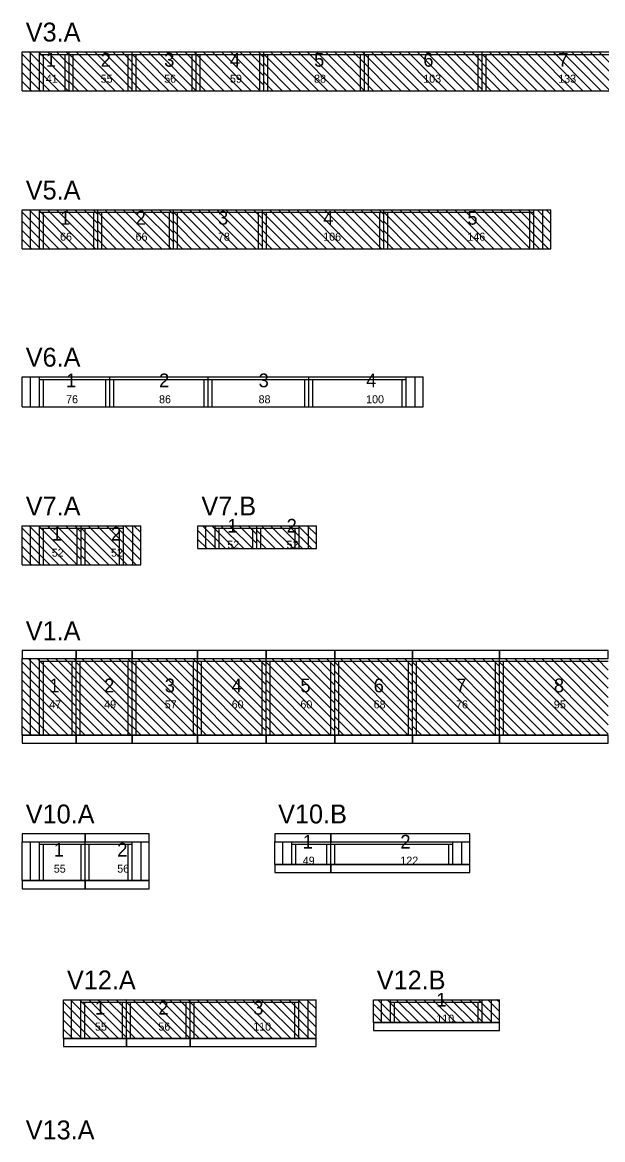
# Model space of a CAD drawing. Header units: metres. Extents: x -10 to 74425, y -2037 to 26.
# Drawn here: x 39218 to 39726, y -972 to 4 of the extents above; entities that cross this region are included whole.
import ezdxf

# ---------------------------------------------------------------- set-up
doc = ezdxf.new("R2010")
doc.units = ezdxf.units.M
doc.layers.add('VIGAS', color=7, linetype='Continuous')

msp = doc.modelspace()

# ---------------------------------------------------------------- linework, layer by layer
at = {"layer": 'VIGAS'}
for p, q in [((39218.4, -22), (39259.4, -22)), ((39218.4, -56), (39218.4, -22)), ((39250.4, -56), (39218.4, -24)), ((39258.4, -56), (39224.4, -22)), ((39225.4, -56), (39225.4, -22)), ((39259.4, -49), (39232.4, -22)), ((39233.4, -56), (39233.4, -22)), ((39233.4, -24.2), (39259.4, -24.2)), ((39236.9, -56), (39236.9, -24.2)), ((39259.4, -41), (39240.4, -22)), ((39259.4, -33), (39248.4, -22)), ((39255.9, -56), (39255.9, -24.2)), ((39259.4, -25), (39256.4, -22)), ((39259.4, -56), (39259.4, -22)), ((39259.4, -56), (39259.4, -22)), ((39259.4, -22), (39314.4, -22)), ((39259.4, -56), (39259.4, -22)), ((39259.4, -56), (39259.4, -22)), ((39259.4, -56), (39259.4, -22)), ((39291.4, -56), (39259.4, -24)), ((39259.4, -24.2), (39314.4, -24.2)), ((39262.9, -56), (39262.9, -24.2)), ((39299.4, -56), (39265.4, -22)), ((39307.4, -56), (39273.4, -22)), ((39314.4, -55), (39281.4, -22)), ((39314.4, -47), (39289.4, -22)), ((39314.4, -39), (39297.4, -22)), ((39314.4, -31), (39305.4, -22)), ((39310.9, -56), (39310.9, -24.2)), ((39314.4, -23), (39313.4, -22)), ((39314.4, -56), (39314.4, -22)), ((39314.4, -56), (39314.4, -22)), ((39314.4, -22), (39370.4, -22)), ((39314.4, -56), (39314.4, -22)), ((39314.4, -56), (39314.4, -22)), ((39314.4, -56), (39314.4, -22)), ((39346.4, -56), (39314.4, -24)), ((39314.4, -24.2), (39370.4, -24.2)), ((39317.9, -56), (39317.9, -24.2)), ((39354.4, -56), (39320.4, -22)), ((39362.4, -56), (39328.4, -22)), ((39370.4, -56), (39336.4, -22)), ((39370.4, -48), (39344.4, -22)), ((39370.4, -40), (39352.4, -22)), ((39370.4, -32), (39360.4, -22)), ((39366.9, -56), (39366.9, -24.2)), ((39370.4, -24), (39368.4, -22)), ((39370.4, -56), (39370.4, -22)), ((39370.4, -56), (39370.4, -22)), ((39370.4, -22), (39429.4, -22)), ((39370.4, -56), (39370.4, -22)), ((39370.4, -56), (39370.4, -22)), ((39370.4, -56), (39370.4, -22)), ((39402.4, -56), (39370.4, -24)), ((39370.4, -24.2), (39429.4, -24.2)), ((39373.9, -56), (39373.9, -24.2)), ((39410.4, -56), (39376.4, -22)), ((39418.4, -56), (39384.4, -22)), ((39426.4, -56), (39392.4, -22)), ((39429.4, -51), (39400.4, -22)), ((39429.4, -43), (39408.4, -22)), ((39429.4, -35), (39416.4, -22)), ((39429.4, -27), (39424.4, -22)), ((39425.9, -56), (39425.9, -24.2)), ((39429.4, -56), (39429.4, -22)), ((39429.4, -56), (39429.4, -22)), ((39429.4, -22), (39517.4, -22)), ((39429.4, -56), (39429.4, -22)), ((39429.4, -56), (39429.4, -22)), ((39429.4, -56), (39429.4, -22)), ((39461.4, -56), (39429.4, -24)), ((39429.4, -24.2), (39517.4, -24.2)), ((39432.9, -56), (39432.9, -24.2)), ((39469.4, -56), (39435.4, -22)), ((39477.4, -56), (39443.4, -22)), ((39485.4, -56), (39451.4, -22)), ((39493.4, -56), (39459.4, -22)), ((39501.4, -56), (39467.4, -22)), ((39509.4, -56), (39475.4, -22)), ((39517.4, -56), (39483.4, -22)), ((39517.4, -48), (39491.4, -22)), ((39517.4, -40), (39499.4, -22)), ((39517.4, -32), (39507.4, -22)), ((39513.9, -56), (39513.9, -24.2)), ((39517.4, -24), (39515.4, -22)), ((39517.4, -56), (39517.4, -22)), ((39517.4, -56), (39517.4, -22)), ((39517.4, -22), (39620.3, -22)), ((39517.4, -56), (39517.4, -22)), ((39517.4, -56), (39517.4, -22)), ((39517.4, -56), (39517.4, -22)), ((39549.4, -56), (39517.4, -24)), ((39517.4, -24.2), (39620.3, -24.2)), ((39520.9, -56), (39520.9, -24.2)), ((39557.4, -56), (39523.4, -22)), ((39565.4, -56), (39531.4, -22)), ((39573.4, -56), (39539.4, -22)), ((39581.4, -56), (39547.4, -22)), ((39589.4, -56), (39555.4, -22)), ((39597.4, -56), (39563.4, -22)), ((39605.4, -56), (39571.4, -22)), ((39613.4, -56), (39579.4, -22)), ((39620.3, -54.9), (39587.4, -22)), ((39620.3, -46.9), (39595.4, -22)), ((39620.3, -38.9), (39603.4, -22)), ((39620.3, -30.9), (39611.4, -22)), ((39616.8, -56), (39616.8, -24.2)), ((39620.3, -22.9), (39619.4, -22)), ((39620.3, -56), (39620.3, -22)), ((39620.3, -56), (39620.3, -22)), ((39620.3, -22), (39753.3, -22)), ((39620.3, -56), (39620.3, -22)), ((39620.3, -56), (39620.3, -22)), ((39620.3, -56), (39620.3, -22)), ((39652.3, -56), (39620.3, -24)), ((39620.3, -24.2), (39753.3, -24.2)), ((39623.8, -56), (39623.8, -24.2)), ((39660.3, -56), (39626.3, -22)), ((39668.3, -56), (39634.3, -22)), ((39676.3, -56), (39642.3, -22)), ((39684.3, -56), (39650.3, -22)), ((39692.3, -56), (39658.3, -22)), ((39700.3, -56), (39666.3, -22)), ((39708.3, -56), (39674.3, -22)), ((39716.3, -56), (39682.3, -22)), ((39724.3, -56), (39690.3, -22)), ((39732.3, -56), (39698.3, -22)), ((39740.3, -56), (39706.3, -22)), ((39748.3, -56), (39714.3, -22)), ((39753.3, -53), (39722.3, -22)), ((39242.4, -56), (39218.4, -32)), ((39283.4, -56), (39259.4, -32)), ((39338.4, -56), (39314.4, -32)), ((39394.4, -56), (39370.4, -32)), ((39453.4, -56), (39429.4, -32)), ((39541.4, -56), (39517.4, -32)), ((39644.3, -56), (39620.3, -32)), ((39234.4, -56), (39218.4, -40)), ((39226.4, -56), (39218.4, -48)), ((39275.4, -56), (39259.4, -40)), ((39267.4, -56), (39259.4, -48)), ((39330.4, -56), (39314.4, -40)), ((39322.4, -56), (39314.4, -48)), ((39386.4, -56), (39370.4, -40)), ((39378.4, -56), (39370.4, -48)), ((39445.4, -56), (39429.4, -40)), ((39437.4, -56), (39429.4, -48)), ((39533.4, -56), (39517.4, -40)), ((39525.4, -56), (39517.4, -48)), ((39636.3, -56), (39620.3, -40)), ((39628.3, -56), (39620.3, -48)), ((39218.4, -56), (39259.4, -56)), ((39218.4, -56), (39218.4, -56)), ((39233.4, -56), (39236.9, -56)), ((39255.9, -56), (39259.4, -56)), ((39259.4, -56), (39314.4, -56)), ((39259.4, -56), (39262.9, -56)), ((39259.4, -56), (39259.4, -56)), ((39310.9, -56), (39314.4, -56)), ((39314.4, -56), (39370.4, -56)), ((39314.4, -56), (39317.9, -56)), ((39314.4, -56), (39314.4, -56)), ((39366.9, -56), (39370.4, -56)), ((39370.4, -56), (39429.4, -56)), ((39370.4, -56), (39373.9, -56)), ((39370.4, -56), (39370.4, -56)), ((39425.9, -56), (39429.4, -56)), ((39429.4, -56), (39517.4, -56)), ((39429.4, -56), (39432.9, -56)), ((39429.4, -56), (39429.4, -56)), ((39513.9, -56), (39517.4, -56)), ((39517.4, -56), (39620.3, -56)), ((39517.4, -56), (39520.9, -56)), ((39517.4, -56), (39517.4, -56)), ((39616.8, -56), (39620.3, -56)), ((39620.3, -56), (39753.3, -56)), ((39620.3, -56), (39623.8, -56)), ((39620.3, -56), (39620.3, -56)), ((39218.4, -160), (39284.4, -160)), ((39218.4, -194), (39218.4, -160)), ((39250.4, -194), (39218.4, -162)), ((39258.4, -194), (39224.4, -160)), ((39225.4, -194), (39225.4, -160)), ((39266.4, -194), (39232.4, -160)), ((39233.4, -194), (39233.4, -160)), ((39233.4, -162.2), (39284.4, -162.2)), ((39236.9, -194), (39236.9, -162.2)), ((39274.4, -194), (39240.4, -160)), ((39282.4, -194), (39248.4, -160)), ((39284.4, -188), (39256.4, -160)), ((39284.4, -180), (39264.4, -160)), ((39284.4, -172), (39272.4, -160)), ((39284.4, -164), (39280.4, -160)), ((39280.9, -194), (39280.9, -162.2)), ((39284.4, -194), (39284.4, -160)), ((39284.4, -194), (39284.4, -160)), ((39284.4, -160), (39350.4, -160)), ((39284.4, -194), (39284.4, -160)), ((39284.4, -194), (39284.4, -160)), ((39284.4, -194), (39284.4, -160)), ((39316.4, -194), (39284.4, -162)), ((39284.4, -162.2), (39350.4, -162.2)), ((39287.9, -194), (39287.9, -162.2)), ((39324.4, -194), (39290.4, -160)), ((39332.4, -194), (39298.4, -160)), ((39340.4, -194), (39306.4, -160)), ((39348.4, -194), (39314.4, -160)), ((39350.4, -188), (39322.4, -160)), ((39350.4, -180), (39330.4, -160)), ((39350.4, -172), (39338.4, -160)), ((39350.4, -164), (39346.4, -160)), ((39346.9, -194), (39346.9, -162.2)), ((39350.4, -194), (39350.4, -160)), ((39350.4, -194), (39350.4, -160)), ((39350.4, -160), (39428.4, -160)), ((39350.4, -194), (39350.4, -160)), ((39350.4, -194), (39350.4, -160)), ((39350.4, -194), (39350.4, -160)), ((39382.4, -194), (39350.4, -162)), ((39350.4, -162.2), (39428.4, -162.2)), ((39353.9, -194), (39353.9, -162.2)), ((39390.4, -194), (39356.4, -160)), ((39398.4, -194), (39364.4, -160)), ((39406.4, -194), (39372.4, -160)), ((39414.4, -194), (39380.4, -160)), ((39422.4, -194), (39388.4, -160)), ((39428.4, -192), (39396.4, -160)), ((39428.4, -184), (39404.4, -160)), ((39428.4, -176), (39412.4, -160)), ((39428.4, -168), (39420.4, -160)), ((39424.9, -194), (39424.9, -162.2)), ((39428.4, -194), (39428.4, -160)), ((39428.4, -194), (39428.4, -160)), ((39428.4, -160), (39534.4, -160)), ((39428.4, -194), (39428.4, -160)), ((39428.4, -194), (39428.4, -160)), ((39428.4, -194), (39428.4, -160)), ((39428.4, -160), (39428.4, -160)), ((39460.4, -194), (39428.4, -162)), ((39428.4, -162.2), (39534.4, -162.2)), ((39431.9, -194), (39431.9, -162.2)), ((39468.4, -194), (39434.4, -160)), ((39476.4, -194), (39442.4, -160)), ((39484.4, -194), (39450.4, -160)), ((39492.4, -194), (39458.4, -160)), ((39500.4, -194), (39466.4, -160)), ((39508.4, -194), (39474.4, -160)), ((39516.4, -194), (39482.4, -160)), ((39524.4, -194), (39490.4, -160)), ((39532.4, -194), (39498.4, -160)), ((39534.4, -188), (39506.4, -160)), ((39534.4, -180), (39514.4, -160)), ((39534.4, -172), (39522.4, -160)), ((39534.4, -164), (39530.4, -160)), ((39530.9, -194), (39530.9, -162.2)), ((39534.4, -194), (39534.4, -160)), ((39534.4, -194), (39534.4, -160)), ((39534.4, -160), (39680.4, -160)), ((39534.4, -194), (39534.4, -160)), ((39534.4, -194), (39534.4, -160)), ((39534.4, -194), (39534.4, -160)), ((39566.4, -194), (39534.4, -162)), ((39534.4, -162.2), (39665.4, -162.2)), ((39537.9, -194), (39537.9, -162.2)), ((39574.4, -194), (39540.4, -160)), ((39582.4, -194), (39548.4, -160)), ((39590.4, -194), (39556.4, -160)), ((39598.4, -194), (39564.4, -160)), ((39606.4, -194), (39572.4, -160)), ((39614.4, -194), (39580.4, -160)), ((39622.4, -194), (39588.4, -160)), ((39630.4, -194), (39596.4, -160)), ((39638.4, -194), (39604.4, -160)), ((39646.4, -194), (39612.4, -160)), ((39654.4, -194), (39620.4, -160)), ((39662.4, -194), (39628.4, -160)), ((39670.4, -194), (39636.4, -160)), ((39678.4, -194), (39644.4, -160)), ((39680.4, -188), (39652.4, -160)), ((39680.4, -180), (39660.4, -160)), ((39661.9, -194), (39661.9, -162.2)), ((39665.4, -194), (39665.4, -160)), ((39680.4, -172), (39668.4, -160)), ((39673.4, -194), (39673.4, -160)), ((39680.4, -164), (39676.4, -160)), ((39680.4, -194), (39680.4, -160)), ((39242.4, -194), (39218.4, -170)), ((39308.4, -194), (39284.4, -170)), ((39374.4, -194), (39350.4, -170)), ((39452.4, -194), (39428.4, -170)), ((39558.4, -194), (39534.4, -170)), ((39234.4, -194), (39218.4, -178)), ((39300.4, -194), (39284.4, -178)), ((39366.4, -194), (39350.4, -178)), ((39444.4, -194), (39428.4, -178)), ((39550.4, -194), (39534.4, -178)), ((39226.4, -194), (39218.4, -186)), ((39218.4, -194), (39284.4, -194)), ((39218.4, -194), (39218.4, -194)), ((39233.4, -194), (39236.9, -194)), ((39280.9, -194), (39284.4, -194)), ((39292.4, -194), (39284.4, -186)), ((39284.4, -194), (39350.4, -194)), ((39284.4, -194), (39287.9, -194)), ((39284.4, -194), (39284.4, -194)), ((39346.9, -194), (39350.4, -194)), ((39358.4, -194), (39350.4, -186)), ((39350.4, -194), (39428.4, -194)), ((39350.4, -194), (39353.9, -194)), ((39350.4, -194), (39350.4, -194)), ((39424.9, -194), (39428.4, -194)), ((39436.4, -194), (39428.4, -186)), ((39428.4, -194), (39534.4, -194)), ((39428.4, -194), (39431.9, -194)), ((39428.4, -194), (39428.4, -194)), ((39530.9, -194), (39534.4, -194)), ((39542.4, -194), (39534.4, -186)), ((39534.4, -194), (39680.4, -194)), ((39534.4, -194), (39537.9, -194)), ((39534.4, -194), (39534.4, -194)), ((39661.9, -194), (39665.4, -194)), ((39218.4, -306), (39294.9, -306)), ((39218.4, -332), (39218.4, -306)), ((39225.4, -332), (39225.4, -306)), ((39233.4, -332), (39233.4, -306)), ((39233.4, -308.2), (39294.9, -308.2)), ((39236.9, -332), (39236.9, -308.2)), ((39291.4, -332), (39291.4, -308.2)), ((39294.9, -332), (39294.9, -306)), ((39294.9, -332), (39294.9, -306)), ((39294.9, -306), (39380.9, -306)), ((39294.9, -332), (39294.9, -306)), ((39294.9, -332), (39294.9, -306)), ((39294.9, -332), (39294.9, -306)), ((39294.9, -308.2), (39380.9, -308.2)), ((39298.4, -332), (39298.4, -308.2)), ((39377.4, -332), (39377.4, -308.2)), ((39380.9, -332), (39380.9, -306)), ((39380.9, -332), (39380.9, -306)), ((39380.9, -306), (39468.9, -306)), ((39380.9, -332), (39380.9, -306)), ((39380.9, -332), (39380.9, -306)), ((39380.9, -332), (39380.9, -306)), ((39380.9, -308.2), (39468.9, -308.2)), ((39384.4, -332), (39384.4, -308.2)), ((39465.4, -332), (39465.4, -308.2)), ((39468.9, -332), (39468.9, -306)), ((39468.9, -332), (39468.9, -306)), ((39468.9, -306), (39568.9, -306)), ((39468.9, -332), (39468.9, -306)), ((39468.9, -332), (39468.9, -306)), ((39468.9, -332), (39468.9, -306)), ((39468.9, -308.2), (39553.9, -308.2)), ((39472.4, -332), (39472.4, -308.2)), ((39550.4, -332), (39550.4, -308.2)), ((39553.9, -332), (39553.9, -306)), ((39561.9, -332), (39561.9, -306)), ((39568.9, -332), (39568.9, -306)), ((39218.4, -332), (39294.9, -332)), ((39233.4, -332), (39236.9, -332)), ((39291.4, -332), (39294.9, -332)), ((39294.9, -332), (39380.9, -332)), ((39294.9, -332), (39298.4, -332)), ((39377.4, -332), (39380.9, -332)), ((39380.9, -332), (39468.9, -332)), ((39380.9, -332), (39384.4, -332)), ((39465.4, -332), (39468.9, -332)), ((39468.9, -332), (39568.9, -332)), ((39468.9, -332), (39472.4, -332)), ((39550.4, -332), (39553.9, -332)), ((39218.4, -436), (39269.9, -436)), ((39218.4, -470), (39218.4, -436)), ((39250.4, -470), (39218.4, -438)), ((39258.4, -470), (39224.4, -436)), ((39225.4, -470), (39225.4, -436)), ((39266.4, -470), (39232.4, -436)), ((39233.4, -470), (39233.4, -436)), ((39233.4, -438.2), (39269.9, -438.2)), ((39236.9, -470), (39236.9, -438.2)), ((39269.9, -465.5), (39240.4, -436)), ((39269.9, -457.5), (39248.4, -436)), ((39269.9, -449.5), (39256.4, -436)), ((39269.9, -441.5), (39264.4, -436)), ((39266.4, -470), (39266.4, -438.2)), ((39269.9, -470), (39269.9, -436)), ((39269.9, -470), (39269.9, -436)), ((39269.9, -436), (39321.9, -436)), ((39269.9, -470), (39269.9, -436)), ((39269.9, -470), (39269.9, -436)), ((39269.9, -470), (39269.9, -436)), ((39301.9, -470), (39269.9, -438)), ((39269.9, -438.2), (39306.9, -438.2)), ((39273.4, -470), (39273.4, -438.2)), ((39309.9, -470), (39275.9, -436)), ((39317.9, -470), (39283.9, -436)), ((39321.9, -466), (39291.9, -436)), ((39321.9, -458), (39299.9, -436)), ((39303.4, -470), (39303.4, -438.2)), ((39306.9, -470), (39306.9, -436)), ((39321.9, -450), (39307.9, -436)), ((39314.9, -470), (39314.9, -436)), ((39321.9, -442), (39315.9, -436)), ((39321.9, -470), (39321.9, -436)), ((39371.9, -436), (39423.4, -436)), ((39371.9, -456), (39371.9, -436)), ((39395.9, -456), (39375.9, -436)), ((39378.9, -456), (39378.9, -436)), ((39403.9, -456), (39383.9, -436)), ((39386.9, -456), (39386.9, -436)), ((39386.9, -438.2), (39423.4, -438.2)), ((39390.4, -456), (39390.4, -438.2)), ((39411.9, -456), (39391.9, -436)), ((39419.9, -456), (39399.9, -436)), ((39423.4, -451.5), (39407.9, -436)), ((39423.4, -443.5), (39415.9, -436)), ((39419.9, -456), (39419.9, -438.2)), ((39423.4, -456), (39423.4, -436)), ((39423.4, -456), (39423.4, -436)), ((39423.4, -436), (39475.4, -436)), ((39423.4, -456), (39423.4, -436)), ((39423.4, -456), (39423.4, -436)), ((39423.4, -456), (39423.4, -436)), ((39423.4, -438.2), (39460.4, -438.2)), ((39426.9, -456), (39426.9, -438.2)), ((39447.4, -456), (39427.4, -436)), ((39455.4, -456), (39435.4, -436)), ((39463.4, -456), (39443.4, -436)), ((39471.4, -456), (39451.4, -436)), ((39456.9, -456), (39456.9, -438.2)), ((39475.4, -452), (39459.4, -436)), ((39460.4, -456), (39460.4, -436)), ((39475.4, -444), (39467.4, -436)), ((39468.4, -456), (39468.4, -436)), ((39475.4, -456), (39475.4, -436)), ((39475.4, -436), (39475.4, -436)), ((39242.4, -470), (39218.4, -446)), ((39293.9, -470), (39269.9, -446)), ((39387.9, -456), (39371.9, -440)), ((39379.9, -456), (39371.9, -448)), ((39439.4, -456), (39423.4, -440)), ((39431.4, -456), (39423.4, -448)), ((39234.4, -470), (39218.4, -454)), ((39285.9, -470), (39269.9, -454)), ((39371.9, -456), (39423.4, -456)), ((39371.9, -456), (39371.9, -456)), ((39386.9, -456), (39390.4, -456)), ((39419.9, -456), (39423.4, -456)), ((39423.4, -456), (39475.4, -456)), ((39423.4, -456), (39426.9, -456)), ((39423.4, -456), (39423.4, -456)), ((39456.9, -456), (39460.4, -456)), ((39226.4, -470), (39218.4, -462)), ((39277.9, -470), (39269.9, -462)), ((39218.4, -470), (39269.9, -470)), ((39218.4, -470), (39218.4, -470)), ((39233.4, -470), (39236.9, -470)), ((39266.4, -470), (39269.9, -470)), ((39269.9, -470), (39321.9, -470)), ((39269.9, -470), (39273.4, -470)), ((39269.9, -470), (39269.9, -470)), ((39303.4, -470), (39306.9, -470)), ((39218.4, -552), (39265.4, -552)), ((39218.4, -619), (39218.4, -552)), ((39265.4, -602), (39218.4, -555)), ((39265.4, -594), (39223.4, -552)), ((39225.4, -619), (39225.4, -552)), ((39265.4, -586), (39231.4, -552)), ((39233.4, -619), (39233.4, -552)), ((39233.4, -554.2), (39265.4, -554.2)), ((39236.9, -619), (39236.9, -554.2)), ((39265.4, -578), (39239.4, -552)), ((39265.4, -570), (39247.4, -552)), ((39265.4, -562), (39255.4, -552)), ((39261.9, -619), (39261.9, -554.2)), ((39265.4, -554), (39263.4, -552)), ((39265.4, -619), (39265.4, -552)), ((39265.4, -619), (39265.4, -552)), ((39265.4, -552), (39314.4, -552)), ((39265.4, -619), (39265.4, -552)), ((39265.4, -619), (39265.4, -552)), ((39265.4, -619), (39265.4, -552)), ((39265.4, -554.2), (39314.4, -554.2)), ((39314.4, -604), (39265.4, -555)), ((39268.9, -619), (39268.9, -554.2)), ((39314.4, -596), (39270.4, -552)), ((39314.4, -588), (39278.4, -552)), ((39314.4, -580), (39286.4, -552)), ((39314.4, -572), (39294.4, -552)), ((39314.4, -564), (39302.4, -552)), ((39314.4, -556), (39310.4, -552)), ((39310.9, -619), (39310.9, -554.2)), ((39314.4, -619), (39314.4, -552)), ((39314.4, -619), (39314.4, -552)), ((39314.4, -552), (39371.4, -552)), ((39314.4, -619), (39314.4, -552)), ((39314.4, -619), (39314.4, -552)), ((39314.4, -619), (39314.4, -552)), ((39314.4, -554.2), (39371.4, -554.2)), ((39371.4, -612), (39314.4, -555)), ((39317.9, -619), (39317.9, -554.2)), ((39371.4, -604), (39319.4, -552)), ((39371.4, -596), (39327.4, -552)), ((39371.4, -588), (39335.4, -552)), ((39371.4, -580), (39343.4, -552)), ((39371.4, -572), (39351.4, -552)), ((39371.4, -564), (39359.4, -552)), ((39371.4, -556), (39367.4, -552)), ((39367.9, -619), (39367.9, -554.2)), ((39371.4, -619), (39371.4, -552)), ((39371.4, -619), (39371.4, -552)), ((39371.4, -552), (39431.4, -552)), ((39371.4, -619), (39371.4, -552)), ((39371.4, -619), (39371.4, -552)), ((39371.4, -619), (39371.4, -552)), ((39371.4, -554.2), (39431.4, -554.2)), ((39431.4, -615), (39371.4, -555)), ((39374.9, -619), (39374.9, -554.2)), ((39431.4, -607), (39376.4, -552)), ((39431.4, -599), (39384.4, -552)), ((39431.4, -591), (39392.4, -552)), ((39431.4, -583), (39400.4, -552)), ((39431.4, -575), (39408.4, -552)), ((39431.4, -567), (39416.4, -552)), ((39431.4, -559), (39424.4, -552)), ((39427.9, -619), (39427.9, -554.2)), ((39431.4, -619), (39431.4, -552)), ((39431.4, -619), (39431.4, -552)), ((39431.4, -552), (39491.5, -552)), ((39431.4, -619), (39431.4, -552)), ((39431.4, -619), (39431.4, -552)), ((39431.4, -619), (39431.4, -552)), ((39431.4, -554.2), (39491.5, -554.2)), ((39491.5, -615.1), (39431.4, -555)), ((39434.9, -619), (39434.9, -554.2)), ((39491.5, -607.1), (39436.4, -552)), ((39491.5, -599.1), (39444.4, -552)), ((39491.5, -591.1), (39452.4, -552)), ((39491.5, -583.1), (39460.4, -552)), ((39491.5, -575.1), (39468.4, -552)), ((39491.5, -567.1), (39476.4, -552)), ((39491.5, -559.1), (39484.4, -552)), ((39488, -619), (39488, -554.2)), ((39491.5, -619), (39491.5, -552)), ((39491.5, -619), (39491.5, -552)), ((39491.5, -552), (39559.5, -552)), ((39491.5, -619), (39491.5, -552)), ((39491.5, -619), (39491.5, -552)), ((39491.5, -619), (39491.5, -552)), ((39491.5, -554.2), (39559.5, -554.2)), ((39555.5, -619), (39491.5, -555)), ((39495, -619), (39495, -554.2)), ((39559.5, -615), (39496.5, -552)), ((39559.5, -607), (39504.5, -552)), ((39559.5, -599), (39512.5, -552)), ((39559.5, -591), (39520.5, -552)), ((39559.5, -583), (39528.5, -552)), ((39559.5, -575), (39536.5, -552)), ((39559.5, -567), (39544.5, -552)), ((39559.5, -559), (39552.5, -552)), ((39556, -619), (39556, -554.2)), ((39559.5, -619), (39559.5, -552)), ((39559.5, -619), (39559.5, -552)), ((39559.5, -552), (39635.5, -552)), ((39559.5, -619), (39559.5, -552)), ((39559.5, -619), (39559.5, -552)), ((39559.5, -619), (39559.5, -552)), ((39559.5, -554.2), (39635.5, -554.2)), ((39623.5, -619), (39559.5, -555)), ((39563, -619), (39563, -554.2)), ((39631.5, -619), (39564.5, -552)), ((39635.5, -615), (39572.5, -552)), ((39635.5, -607), (39580.5, -552)), ((39635.5, -599), (39588.5, -552)), ((39635.5, -591), (39596.5, -552)), ((39635.5, -583), (39604.5, -552)), ((39635.5, -575), (39612.5, -552)), ((39635.5, -567), (39620.5, -552)), ((39635.5, -559), (39628.5, -552)), ((39632, -619), (39632, -554.2)), ((39635.5, -619), (39635.5, -552)), ((39635.5, -619), (39635.5, -552)), ((39635.5, -552), (39730.5, -552)), ((39635.5, -619), (39635.5, -552)), ((39635.5, -619), (39635.5, -552)), ((39635.5, -619), (39635.5, -552)), ((39635.5, -554.2), (39730.5, -554.2)), ((39699.5, -619), (39635.5, -555)), ((39639, -619), (39639, -554.2)), ((39707.5, -619), (39640.5, -552)), ((39715.5, -619), (39648.5, -552)), ((39723.5, -619), (39656.5, -552)), ((39730.5, -618), (39664.5, -552)), ((39730.5, -610), (39672.5, -552)), ((39730.5, -602), (39680.5, -552)), ((39730.5, -594), (39688.5, -552)), ((39730.5, -586), (39696.5, -552)), ((39730.5, -578), (39704.5, -552)), ((39730.5, -570), (39712.5, -552)), ((39730.5, -562), (39720.5, -552)), ((39265.4, -610), (39218.4, -563)), ((39314.4, -612), (39265.4, -563)), ((39370.4, -619), (39314.4, -563)), ((39427.4, -619), (39371.4, -563)), ((39487.4, -619), (39431.4, -563)), ((39547.5, -619), (39491.5, -563)), ((39615.5, -619), (39559.5, -563)), ((39691.5, -619), (39635.5, -563)), ((39265.4, -618), (39218.4, -571)), ((39313.4, -619), (39265.4, -571)), ((39362.4, -619), (39314.4, -571)), ((39419.4, -619), (39371.4, -571)), ((39479.4, -619), (39431.4, -571)), ((39539.5, -619), (39491.5, -571)), ((39607.5, -619), (39559.5, -571)), ((39683.5, -619), (39635.5, -571)), ((39258.4, -619), (39218.4, -579)), ((39305.4, -619), (39265.4, -579)), ((39354.4, -619), (39314.4, -579)), ((39411.4, -619), (39371.4, -579)), ((39471.4, -619), (39431.4, -579)), ((39531.5, -619), (39491.5, -579)), ((39599.5, -619), (39559.5, -579)), ((39675.5, -619), (39635.5, -579)), ((39250.4, -619), (39218.4, -587)), ((39242.4, -619), (39218.4, -595)), ((39297.4, -619), (39265.4, -587)), ((39289.4, -619), (39265.4, -595)), ((39346.4, -619), (39314.4, -587)), ((39338.4, -619), (39314.4, -595)), ((39403.4, -619), (39371.4, -587)), ((39395.4, -619), (39371.4, -595)), ((39463.4, -619), (39431.4, -587)), ((39455.4, -619), (39431.4, -595)), ((39523.5, -619), (39491.5, -587)), ((39515.5, -619), (39491.5, -595)), ((39591.5, -619), (39559.5, -587)), ((39583.5, -619), (39559.5, -595)), ((39667.5, -619), (39635.5, -587)), ((39659.5, -619), (39635.5, -595)), ((39234.4, -619), (39218.4, -603)), ((39281.4, -619), (39265.4, -603)), ((39330.4, -619), (39314.4, -603)), ((39387.4, -619), (39371.4, -603)), ((39447.4, -619), (39431.4, -603)), ((39507.5, -619), (39491.5, -603)), ((39575.5, -619), (39559.5, -603)), ((39651.5, -619), (39635.5, -603)), ((39226.4, -619), (39218.4, -611)), ((39273.4, -619), (39265.4, -611)), ((39322.4, -619), (39314.4, -611)), ((39379.4, -619), (39371.4, -611)), ((39439.4, -619), (39431.4, -611)), ((39499.5, -619), (39491.5, -611)), ((39567.5, -619), (39559.5, -611)), ((39643.5, -619), (39635.5, -611)), ((39218.4, -619), (39265.4, -619)), ((39218.4, -619), (39218.4, -619)), ((39233.4, -619), (39236.9, -619)), ((39261.9, -619), (39265.4, -619)), ((39265.4, -619), (39314.4, -619)), ((39265.4, -619), (39268.9, -619)), ((39265.4, -619), (39265.4, -619)), ((39310.9, -619), (39314.4, -619)), ((39314.4, -619), (39371.4, -619)), ((39314.4, -619), (39317.9, -619)), ((39314.4, -619), (39314.4, -619)), ((39367.9, -619), (39371.4, -619)), ((39371.4, -619), (39431.4, -619)), ((39371.4, -619), (39374.9, -619)), ((39371.4, -619), (39371.4, -619)), ((39427.9, -619), (39431.4, -619)), ((39431.4, -619), (39491.5, -619)), ((39431.4, -619), (39434.9, -619)), ((39431.4, -619), (39431.4, -619)), ((39488, -619), (39491.5, -619)), ((39491.5, -619), (39559.5, -619)), ((39491.5, -619), (39495, -619)), ((39491.5, -619), (39491.5, -619)), ((39556, -619), (39559.5, -619)), ((39559.5, -619), (39635.5, -619)), ((39559.5, -619), (39563, -619)), ((39559.5, -619), (39559.5, -619)), ((39632, -619), (39635.5, -619)), ((39635.5, -619), (39730.5, -619)), ((39635.5, -619), (39639, -619)), ((39635.5, -619), (39635.5, -619)), ((39218.4, -712), (39273.4, -712)), ((39218.4, -746), (39218.4, -712)), ((39225.4, -746), (39225.4, -712)), ((39233.4, -746), (39233.4, -712)), ((39273.4, -746), (39273.4, -712)), ((39273.4, -746), (39273.4, -712)), ((39273.4, -712), (39329.3, -712)), ((39273.4, -746), (39273.4, -712)), ((39273.4, -746), (39273.4, -712)), ((39273.4, -746), (39273.4, -712)), ((39314.3, -746), (39314.3, -712)), ((39322.3, -746), (39322.3, -712)), ((39329.3, -746), (39329.3, -712)), ((39439, -712), (39488, -712)), ((39439, -732), (39439, -712)), ((39446, -732), (39446, -712)), ((39454, -732), (39454, -712)), ((39488, -732), (39488, -712)), ((39488, -732), (39488, -712)), ((39488, -712), (39609.6, -712)), ((39488, -732), (39488, -712)), ((39488, -732), (39488, -712)), ((39488, -732), (39488, -712)), ((39594.6, -732), (39594.6, -712)), ((39602.6, -732), (39602.6, -712)), ((39609.6, -732), (39609.6, -712)), ((39233.4, -714.2), (39273.4, -714.2)), ((39236.9, -746), (39236.9, -714.2)), ((39269.9, -746), (39269.9, -714.2)), ((39273.4, -714.2), (39314.3, -714.2)), ((39276.9, -746), (39276.9, -714.2)), ((39310.8, -746), (39310.8, -714.2)), ((39454, -714.2), (39488, -714.2)), ((39457.5, -732), (39457.5, -714.2)), ((39484.5, -732), (39484.5, -714.2)), ((39488, -714.2), (39594.6, -714.2)), ((39491.5, -732), (39491.5, -714.2)), ((39591.1, -732), (39591.1, -714.2)), ((39439, -732), (39488, -732)), ((39454, -732), (39457.5, -732)), ((39484.5, -732), (39488, -732)), ((39488, -732), (39609.6, -732)), ((39488, -732), (39491.5, -732)), ((39591.1, -732), (39594.6, -732)), ((39218.4, -746), (39273.4, -746)), ((39233.4, -746), (39236.9, -746)), ((39269.9, -746), (39273.4, -746)), ((39273.4, -746), (39329.3, -746)), ((39273.4, -746), (39276.9, -746)), ((39310.8, -746), (39314.3, -746)), ((39254.4, -850), (39309.4, -850)), ((39254.4, -884), (39254.4, -850)), ((39286.4, -884), (39254.4, -852)), ((39294.4, -884), (39260.4, -850)), ((39261.4, -884), (39261.4, -850)), ((39302.4, -884), (39268.4, -850)), ((39269.4, -884), (39269.4, -850)), ((39269.4, -852.2), (39309.4, -852.2)), ((39272.9, -884), (39272.9, -852.2)), ((39309.4, -883), (39276.4, -850)), ((39309.4, -875), (39284.4, -850)), ((39309.4, -867), (39292.4, -850)), ((39309.4, -859), (39300.4, -850)), ((39305.9, -884), (39305.9, -852.2)), ((39309.4, -851), (39308.4, -850)), ((39309.4, -884), (39309.4, -850)), ((39309.4, -884), (39309.4, -850)), ((39309.4, -850), (39365.2, -850)), ((39309.4, -884), (39309.4, -850)), ((39309.4, -884), (39309.4, -850)), ((39309.4, -884), (39309.4, -850)), ((39341.4, -884), (39309.4, -852)), ((39309.4, -852.2), (39365.2, -852.2)), ((39312.9, -884), (39312.9, -852.2)), ((39349.4, -884), (39315.4, -850)), ((39357.4, -884), (39323.4, -850)), ((39365.2, -883.8), (39331.4, -850)), ((39365.2, -875.8), (39339.4, -850)), ((39365.2, -867.8), (39347.4, -850)), ((39365.2, -859.8), (39355.4, -850)), ((39361.7, -884), (39361.7, -852.2)), ((39365.2, -851.8), (39363.4, -850)), ((39365.2, -884), (39365.2, -850)), ((39365.2, -884), (39365.2, -850)), ((39365.2, -850), (39475.2, -850)), ((39365.2, -884), (39365.2, -850)), ((39365.2, -884), (39365.2, -850)), ((39365.2, -884), (39365.2, -850)), ((39397.2, -884), (39365.2, -852)), ((39365.2, -852.2), (39460.2, -852.2)), ((39368.7, -884), (39368.7, -852.2)), ((39405.2, -884), (39371.2, -850)), ((39413.2, -884), (39379.2, -850)), ((39421.2, -884), (39387.2, -850)), ((39429.2, -884), (39395.2, -850)), ((39437.2, -884), (39403.2, -850)), ((39445.2, -884), (39411.2, -850)), ((39453.2, -884), (39419.2, -850)), ((39461.2, -884), (39427.2, -850)), ((39469.2, -884), (39435.2, -850)), ((39475.2, -882), (39443.2, -850)), ((39475.2, -874), (39451.2, -850)), ((39456.7, -884), (39456.7, -852.2)), ((39475.2, -866), (39459.2, -850)), ((39460.2, -884), (39460.2, -850)), ((39475.2, -858), (39467.2, -850)), ((39468.2, -884), (39468.2, -850)), ((39475.2, -884), (39475.2, -850)), ((39475.2, -850), (39475.2, -850)), ((39525.2, -850), (39635.4, -850)), ((39525.2, -870), (39525.2, -850)), ((39541.2, -870), (39525.2, -854)), ((39549.2, -870), (39529.2, -850)), ((39532.2, -870), (39532.2, -850)), ((39557.2, -870), (39537.2, -850)), ((39540.2, -870), (39540.2, -850)), ((39540.2, -852.2), (39620.4, -852.2)), ((39543.7, -870), (39543.7, -852.2)), ((39565.2, -870), (39545.2, -850)), ((39573.2, -870), (39553.2, -850)), ((39581.2, -870), (39561.2, -850)), ((39589.2, -870), (39569.2, -850)), ((39597.2, -870), (39577.2, -850)), ((39605.2, -870), (39585.2, -850)), ((39613.2, -870), (39593.2, -850)), ((39621.2, -870), (39601.2, -850)), ((39629.2, -870), (39609.2, -850)), ((39616.9, -870), (39616.9, -852.2)), ((39635.4, -868.2), (39617.2, -850)), ((39620.4, -870), (39620.4, -850)), ((39635.4, -860.2), (39625.2, -850)), ((39628.4, -870), (39628.4, -850)), ((39635.4, -852.2), (39633.2, -850)), ((39635.4, -870), (39635.4, -850)), ((39278.4, -884), (39254.4, -860)), ((39270.4, -884), (39254.4, -868)), ((39333.4, -884), (39309.4, -860)), ((39325.4, -884), (39309.4, -868)), ((39389.2, -884), (39365.2, -860)), ((39381.2, -884), (39365.2, -868)), ((39533.2, -870), (39525.2, -862)), ((39262.4, -884), (39254.4, -876)), ((39317.4, -884), (39309.4, -876)), ((39373.2, -884), (39365.2, -876)), ((39525.2, -870), (39635.4, -870)), ((39525.2, -870), (39525.2, -870)), ((39540.2, -870), (39543.7, -870)), ((39616.9, -870), (39620.4, -870)), ((39254.4, -884), (39309.4, -884)), ((39254.4, -884), (39254.4, -884)), ((39269.4, -884), (39272.9, -884)), ((39305.9, -884), (39309.4, -884)), ((39309.4, -884), (39365.2, -884)), ((39309.4, -884), (39312.9, -884)), ((39309.4, -884), (39309.4, -884)), ((39361.7, -884), (39365.2, -884)), ((39365.2, -884), (39475.2, -884)), ((39365.2, -884), (39368.7, -884)), ((39365.2, -884), (39365.2, -884)), ((39456.7, -884), (39460.2, -884))]:
    msp.add_line(p, q, dxfattribs=at)
for points in [[(39218.4, -552), (39265.4, -552), (39265.4, -545), (39218.4, -545)], [(39265.4, -552), (39314.4, -552), (39314.4, -545), (39265.4, -545)], [(39314.4, -552), (39371.4, -552), (39371.4, -545), (39314.4, -545)], [(39371.4, -552), (39431.4, -552), (39431.4, -545), (39371.4, -545)], [(39431.4, -552), (39491.5, -552), (39491.5, -545), (39431.4, -545)], [(39491.5, -552), (39559.5, -552), (39559.5, -545), (39491.5, -545)], [(39559.5, -552), (39635.5, -552), (39635.5, -545), (39559.5, -545)], [(39635.5, -552), (39730.5, -552), (39730.5, -545), (39635.5, -545)], [(39218.4, -626), (39265.4, -626), (39265.4, -619), (39218.4, -619)], [(39265.4, -626), (39314.4, -626), (39314.4, -619), (39265.4, -619)], [(39314.4, -626), (39371.4, -626), (39371.4, -619), (39314.4, -619)], [(39371.4, -626), (39431.4, -626), (39431.4, -619), (39371.4, -619)], [(39431.4, -626), (39491.5, -626), (39491.5, -619), (39431.4, -619)], [(39491.5, -626), (39559.5, -626), (39559.5, -619), (39491.5, -619)], [(39559.5, -626), (39635.5, -626), (39635.5, -619), (39559.5, -619)], [(39635.5, -626), (39730.5, -626), (39730.5, -619), (39635.5, -619)], [(39218.4, -712), (39273.4, -712), (39273.4, -705), (39218.4, -705)], [(39273.4, -712), (39329.3, -712), (39329.3, -705), (39273.4, -705)], [(39439, -712), (39488, -712), (39488, -705), (39439, -705)], [(39488, -712), (39609.6, -712), (39609.6, -705), (39488, -705)], [(39439, -739), (39488, -739), (39488, -732), (39439, -732)], [(39488, -739), (39609.6, -739), (39609.6, -732), (39488, -732)], [(39218.4, -753), (39273.4, -753), (39273.4, -746), (39218.4, -746)], [(39273.4, -753), (39329.3, -753), (39329.3, -746), (39273.4, -746)], [(39525.2, -877), (39635.4, -877), (39635.4, -870), (39525.2, -870)], [(39254.4, -891), (39309.4, -891), (39309.4, -884), (39254.4, -884)], [(39309.4, -891), (39365.2, -891), (39365.2, -884), (39309.4, -884)], [(39365.2, -891), (39475.2, -891), (39475.2, -884), (39365.2, -884)]]:
    msp.add_lwpolyline(points, close=True, dxfattribs=at)

# ---------------------------------------------------------------- texts
for s, height, p in [('V3.A', 16.5, (39221.4, -13)), ('1', 12, (39238.9, -35)), ('2', 12, (39286.9, -35)), ('3', 12, (39342.4, -35)), ('4', 12, (39399.9, -35)), ('5', 12, (39473.4, -35)), ('6', 12, (39568.85, -35)), ('7', 12, (39686.8, -35)), ('41', 7, (39238.9, -49)), ('55', 7, (39286.9, -49)), ('56', 7, (39342.4, -49)), ('59', 7, (39399.9, -49)), ('88', 7, (39473.4, -49)), ('103', 7, (39568.85, -49)), ('133', 7, (39686.8, -49)), ('V5.A', 16.5, (39221.4, -151)), ('1', 12, (39251.4, -173)), ('2', 12, (39317.4, -173)), ('3', 12, (39389.4, -173)), ('4', 12, (39481.4, -173)), ('5', 12, (39607.4, -173)), ('66', 7, (39251.4, -187)), ('66', 7, (39317.4, -187)), ('78', 7, (39389.4, -187)), ('106', 7, (39481.4, -187)), ('146', 7, (39607.4, -187)), ('V6.A', 16.5, (39221.4, -297)), ('1', 12, (39256.65, -315)), ('2', 12, (39337.9, -315)), ('3', 12, (39424.9, -315)), ('4', 12, (39518.9, -315)), ('76', 7, (39256.65, -329)), ('86', 7, (39337.9, -329)), ('88', 7, (39424.9, -329)), ('100', 7, (39518.9, -329)), ('V7.A', 16.5, (39221.4, -427)), ('V7.B', 16.5, (39374.9, -427)), ('1', 12, (39244.15, -449)), ('2', 12, (39295.9, -449)), ('1', 12, (39397.65, -442)), ('2', 12, (39449.4, -442)), ('52', 7, (39397.65, -456)), ('52', 7, (39449.4, -456)), ('52', 7, (39244.15, -463)), ('52', 7, (39295.9, -463)), ('V1.A', 16.5, (39221.4, -536)), ('1', 12, (39241.9, -581.5)), ('2', 12, (39289.9, -581.5)), ('3', 12, (39342.9, -581.5)), ('4', 12, (39401.4, -581.5)), ('5', 12, (39461.45, -581.5)), ('6', 12, (39525.5, -581.5)), ('7', 12, (39597.5, -581.5)), ('8', 12, (39683, -581.5)), ('47', 7, (39241.9, -595.5)), ('49', 7, (39289.9, -595.5)), ('57', 7, (39342.9, -595.5)), ('60', 7, (39401.4, -595.5)), ('60', 7, (39461.45, -595.5)), ('68', 7, (39525.5, -595.5)), ('76', 7, (39597.5, -595.5)), ('95', 7, (39683, -595.5)), ('V10.A', 16.5, (39221.4, -696)), ('V10.B', 16.5, (39442, -696)), ('1', 12, (39463.5, -718)), ('2', 12, (39548.8, -718)), ('1', 12, (39245.9, -725)), ('2', 12, (39301.35, -725)), ('56', 7, (39301.35, -739)), ('49', 7, (39463.5, -732)), ('122', 7, (39548.8, -732)), ('55', 7, (39245.9, -739)), ('V12.A', 16.5, (39257.4, -841)), ('V12.B', 16.5, (39528.2, -841)), ('1', 12, (39580.3, -856)), ('1', 12, (39281.9, -863)), ('2', 12, (39337.3, -863)), ('3', 12, (39420.2, -863)), ('110', 7, (39580.3, -870)), ('55', 7, (39281.9, -877)), ('56', 7, (39337.3, -877)), ('110', 7, (39420.2, -877)), ('V13.A', 16.5, (39221.4, -972))]:
    msp.add_text(s, height=height, dxfattribs=at).set_placement(p)

doc.saveas('drawing.dxf')
